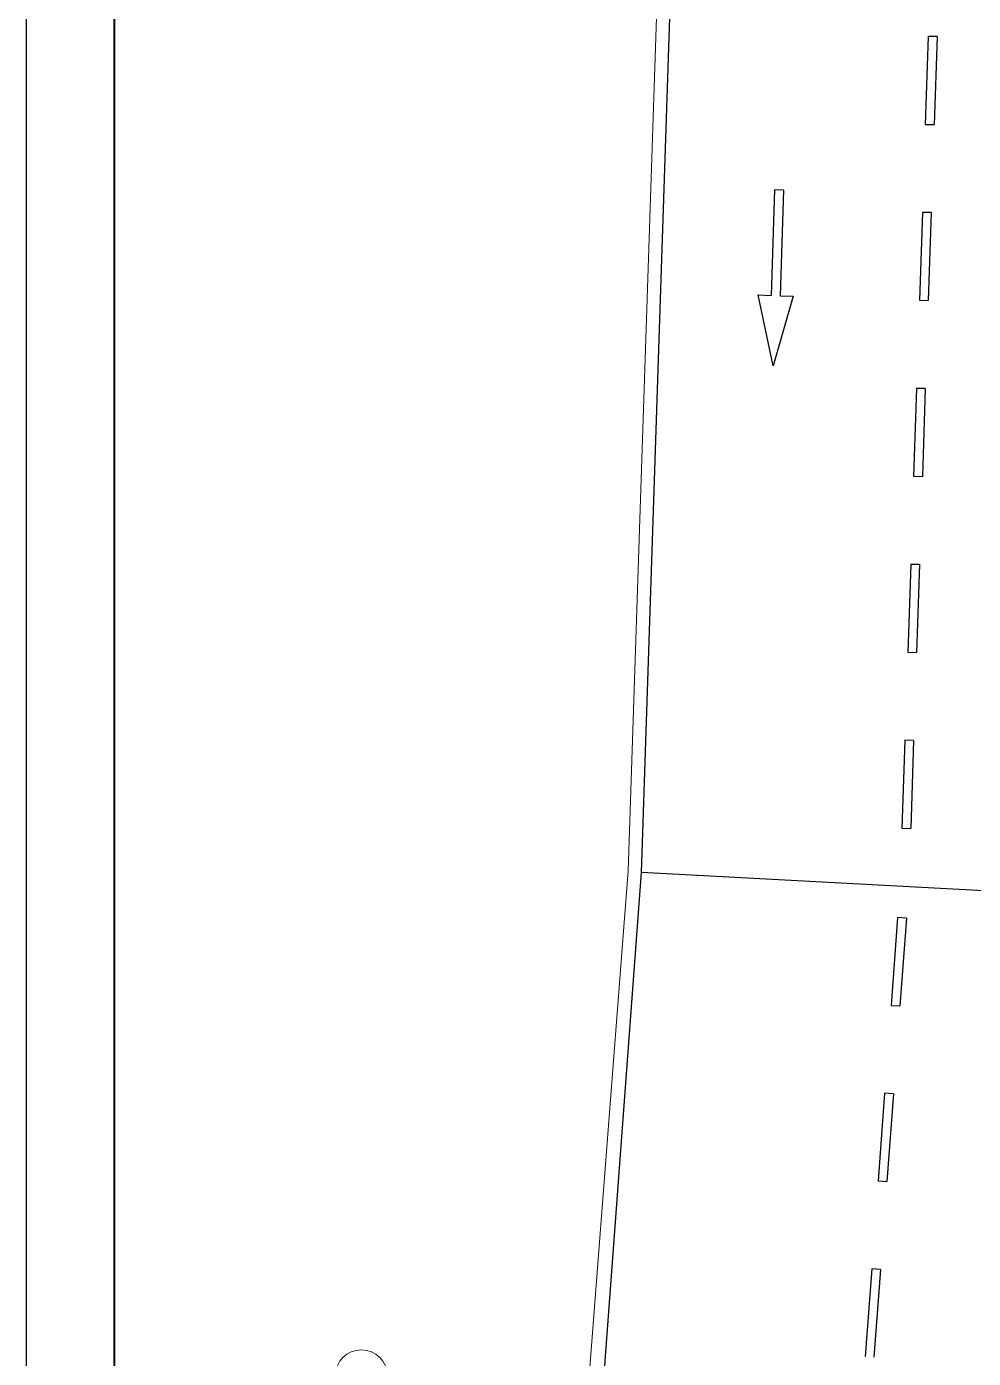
# Model space of a CAD drawing. Header units: metres. Extents: x 27 to 147, y -173 to 8.
# Drawn here: x 26.79 to 37.54, y -34.83 to -19.7 of the extents above; entities that cross this region are included whole.
import ezdxf

# ---------------------------------------------------------------- set-up
doc = ezdxf.new("R2010")
doc.units = ezdxf.units.M
doc.layers.add('1', color=7, linetype='Continuous', lineweight=5)
doc.layers.add('GRAFO 0 BLANCO', color=7, linetype='Continuous', lineweight=0)
doc.layers.add('Rampa', color=41, linetype='Continuous')
doc.layers.add('Separador de bike pintado', color=8, linetype='Continuous')

msp = doc.modelspace()

# ---------------------------------------------------------------- linework, layer by layer
at = {"color": 251, "true_color": 0x636466}
msp.add_line((39.761, -29.633), (33.768, -29.311), dxfattribs=at)
at = {"color": 7}
msp.add_lwpolyline([(26.786, 8.485), (146.786, 8.485), (146.786, -81.515), (26.786, -81.515), (26.786, 8.485)], dxfattribs=at)
at = {"color": 7, "lineweight": 40}
msp.add_lwpolyline([(27.786, 7.485), (145.786, 7.485), (145.786, -77.621), (27.786, -77.621)], close=True, dxfattribs=at)
at = {"layer": '1', "color": 7}
msp.add_circle((30.588, -35.03), 0.296, dxfattribs=at)
msp.add_circle((30.588, -35.03), 0.296, dxfattribs=at)
at = {"layer": 'GRAFO 0 BLANCO', "color": 7}
msp.add_lwpolyline([(88.078, -71.03), (33.094, -68.411), (33.775, -58.138), (31.209, -57.988), (31.536, -56.066), (31.607, -54.712), (31.79, -52.363), (32.088, -48.913), (32.327, -45.49), (32.894, -38.662), (33.619, -29.294), (33.991, -18.113), (33.075, -1.142)], dxfattribs=at)
at = {"layer": 'Rampa'}
for p, q in [((33.768, -29.311), (34.141, -18.111)), ((33.768, -29.311), (34.141, -18.111)), ((33.274, -35.963), (33.768, -29.311))]:
    msp.add_line(p, q, dxfattribs=at)
at = {"layer": 'Separador de bike pintado'}
for p, q in [((37.026, -19.815), (36.993, -20.815)), ((37.126, -19.818), (37.026, -19.815)), ((37.126, -19.818), (37.093, -20.818)), ((36.993, -20.815), (37.093, -20.818)), ((35.282, -21.558), (35.243, -22.757)), ((35.382, -21.561), (35.282, -21.558)), ((35.382, -21.561), (35.343, -22.761)), ((36.96, -21.814), (36.927, -22.813)), ((37.06, -21.817), (36.96, -21.814)), ((37.06, -21.817), (37.027, -22.817)), ((35.093, -22.752), (35.243, -22.757)), ((35.266, -23.559), (35.093, -22.752)), ((35.493, -22.766), (35.266, -23.559)), ((35.343, -22.761), (35.493, -22.766)), ((36.927, -22.813), (37.027, -22.817)), ((36.893, -23.813), (36.86, -24.812)), ((36.993, -23.816), (36.893, -23.813)), ((36.993, -23.816), (36.96, -24.816)), ((36.86, -24.812), (36.96, -24.816)), ((36.827, -25.812), (36.794, -26.811)), ((36.927, -25.815), (36.827, -25.812)), ((36.927, -25.815), (36.894, -26.815)), ((36.794, -26.811), (36.894, -26.815)), ((36.761, -27.811), (36.727, -28.81)), ((36.86, -27.814), (36.761, -27.811)), ((36.86, -27.814), (36.827, -28.813)), ((36.727, -28.81), (36.827, -28.813)), ((36.679, -29.824), (36.605, -30.821)), ((36.778, -29.831), (36.679, -29.824)), ((36.778, -29.831), (36.705, -30.828)), ((36.605, -30.821), (36.705, -30.828)), ((36.531, -31.818), (36.457, -32.816)), ((36.631, -31.826), (36.531, -31.818)), ((36.631, -31.826), (36.557, -32.823)), ((36.457, -32.816), (36.557, -32.823)), ((36.384, -33.813), (36.31, -34.81)), ((36.483, -33.82), (36.384, -33.813)), ((36.483, -33.82), (36.41, -34.817))]:
    msp.add_line(p, q, dxfattribs=at)

doc.saveas('drawing.dxf')
